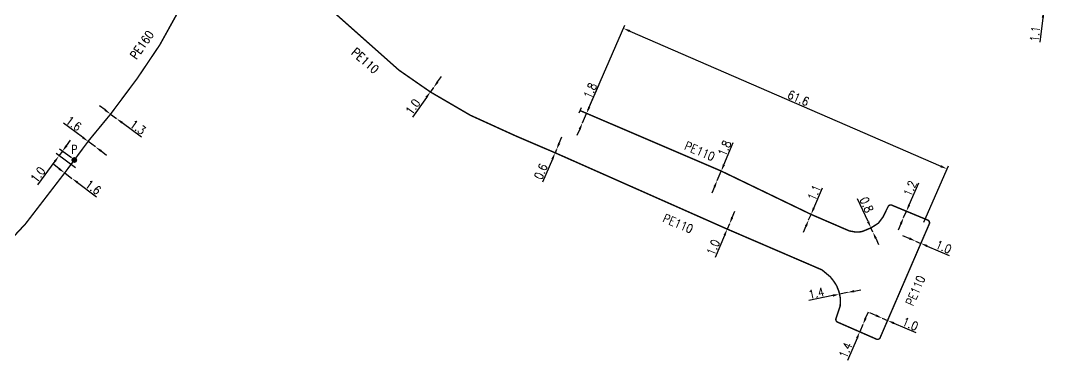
# Model space of a CAD drawing. Header units: millimetres. Extents: x 138998 to 140015, y 127998 to 129006.
# Drawn here: x 139799.9 to 139979.1, y 128691.6 to 128751 of the extents above; entities that cross this region are included whole.
import ezdxf
from ezdxf.enums import TextEntityAlignment as Align

# ---------------------------------------------------------------- set-up
doc = ezdxf.new("R2010")
doc.units = ezdxf.units.MM
doc.header["$PDMODE"] = 34
doc.linetypes.add('L_25_PE', pattern=[2000, 1000, 1000])
doc.layers.get('0').update_dxf_attribs({"linetype": 'CONTINUOUS'})
doc.layers.get('DEFPOINTS').update_dxf_attribs({"linetype": 'CONTINUOUS'})
for name, color, linetype in [('L_150', 1, 'CONTINUOUS'), ('L_300', 7, 'CONTINUOUS'), ('L_340', 7, 'CONTINUOUS')]:
    doc.layers.add(name, color=color, linetype=linetype)
doc.styles.add('G_ROMANS', font='ROMANS.SHX', dxfattribs={"width": 0.75})
doc.styles.get("Standard").update_dxf_attribs({"font": 'romans.shx', "width": 0.85})
doc.dimstyles.get("Standard").update_dxf_attribs({"dimtxt": 1.5, "dimasz": 1.2, "dimexe": 0.625, "dimexo": 0.625, "dimgap": 0.25, "dimtad": 1, "dimdec": 1, "dimzin": 0, "dimdsep": 46, "dimtxsty": 'Standard', "dimcen": -0.5, "dimadec": 0, "dimazin": 0, "dimtfac": 1, "dimtdec": 1, "dimtmove": 0, "dimatfit": 3, "dimfxl": 0, "dimtolj": 1, "dimtzin": 0, "dimarcsym": 0})

# ---------------------------------------------------------------- blocks, each defined once
blk = doc.blocks.new('*D211')
at = {"layer": 'DEFPOINTS', "color": 0, "linetype": 'Continuous', "transparency": 16777216}
for p in [(139815.62, 128734.63), (139816.66, 128733.86), (139816.66, 128733.86)]:
    blk.add_point(p, dxfattribs=at)
at = {"layer": 'L_150', "color": 0, "linetype": 'Continuous', "lineweight": -2, "transparency": 16777216}
for p, q in [((139814.65, 128735.35), (139813.69, 128736.06)), ((139815.62, 128734.63), (139816.66, 128733.86)), ((139817.63, 128733.14), (139820.99, 128730.65))]:
    blk.add_line(p, q, dxfattribs=at)
at = {"layer": 'L_150', "color": 0, "linetype": 'Continuous', "transparency": 16777216}
for points in [[(139814.77, 128735.51), (139814.53, 128735.19), (139815.62, 128734.63)], [(139817.74, 128733.3), (139817.51, 128732.98), (139816.66, 128733.86)]]:
    blk.add_solid(points, dxfattribs=at)
at = {"layer": 'L_150', "color": 0, "linetype": 'Continuous', "transparency": 16777216, "insert": (139820.39, 128732.34), "char_height": 1.5, "attachment_point": 5, "rotation": 323.4264}
blk.add_mtext('\\A1;1.3', dxfattribs=at)
blk = doc.blocks.new('*D212')
at = {"layer": 'DEFPOINTS', "color": 0, "linetype": 'Continuous', "transparency": 16777216}
for p in [(139807.6, 128724.35), (139808.88, 128723.39), (139808.88, 128723.39)]:
    blk.add_point(p, dxfattribs=at)
at = {"layer": 'L_150', "color": 0, "linetype": 'Continuous', "lineweight": -2, "transparency": 16777216}
for p, q in [((139806.64, 128725.08), (139805.68, 128725.8)), ((139807.6, 128724.35), (139808.88, 128723.39)), ((139809.84, 128722.67), (139813.18, 128720.15))]:
    blk.add_line(p, q, dxfattribs=at)
at = {"layer": 'L_150', "color": 0, "linetype": 'Continuous', "transparency": 16777216}
for points in [[(139806.76, 128725.24), (139806.52, 128724.92), (139807.6, 128724.35)], [(139809.96, 128722.83), (139809.72, 128722.51), (139808.88, 128723.39)]]:
    blk.add_solid(points, dxfattribs=at)
at = {"layer": 'L_150', "color": 0, "linetype": 'Continuous', "transparency": 16777216, "insert": (139812.59, 128721.85), "char_height": 1.5, "attachment_point": 5, "rotation": 322.9867}
blk.add_mtext('\\A1;1.6', dxfattribs=at)
blk = doc.blocks.new('L_300_12')
at = {"color": 0, "linetype": 'Continuous', "const_width": 0.497, "flags": 128}
blk.add_lwpolyline([(-0.25, 0, 1), (0.25, 0, 1)], format="xyb", close=True, dxfattribs=at)
at = {"color": 0, "linetype": 'Continuous', "style": 'G_ROMANS', "width": 0.75}
blk.add_text('P', height=1.5, dxfattribs=at).set_placement((0, 1.85), align=Align.MIDDLE)
at = {"color": 0, "linetype": 'Continuous', "width": 0.75, "flags": 3}
for tag, p in [('DEF_LEG', (0, -5)), ('DEF_COUP', (0, -7.5)), ('DEF_TYPE', (0, -10))]:
    blk.add_attdef(tag, text='', height=1.2, dxfattribs=at).set_placement(p, align=Align.MIDDLE)
blk = doc.blocks.new('*D292')
at = {"layer": 'DEFPOINTS', "color": 0, "linetype": 'Continuous', "transparency": 16777216}
for p in [(139811.7, 128729.86), (139812.99, 128728.91), (139812.99, 128728.91)]:
    blk.add_point(p, dxfattribs=at)
at = {"layer": 'L_150', "color": 0, "linetype": 'Continuous', "lineweight": -2, "transparency": 16777216}
for p, q in [((139810.74, 128730.58), (139807.38, 128733.07)), ((139812.99, 128728.91), (139811.7, 128729.86)), ((139813.95, 128728.19), (139814.92, 128727.48))]:
    blk.add_line(p, q, dxfattribs=at)
at = {"layer": 'L_150', "color": 0, "linetype": 'Continuous', "transparency": 16777216}
for points in [[(139810.86, 128730.74), (139810.62, 128730.42), (139811.7, 128729.86)], [(139814.07, 128728.35), (139813.83, 128728.03), (139812.99, 128728.91)]]:
    blk.add_solid(points, dxfattribs=at)
at = {"layer": 'L_150', "color": 0, "linetype": 'Continuous', "transparency": 16777216, "insert": (139809.17, 128732.98), "char_height": 1.5, "attachment_point": 5, "rotation": 323.4264}
blk.add_mtext('\\A1;1.6', dxfattribs=at)
blk = doc.blocks.new('*D293')
at = {"layer": 'DEFPOINTS', "color": 0, "linetype": 'Continuous', "transparency": 16777216}
for p in [(139806.61, 128727.35), (139809.29, 128726.61), (139809.98, 128724.85)]:
    blk.add_point(p, dxfattribs=at)
at = {"layer": 'L_300', "color": 0, "linetype": 'Continuous', "lineweight": -2, "transparency": 16777216}
for p, q in [((139807.92, 128729.11), (139808.64, 128730.08)), ((139807.21, 128728.15), (139806.61, 128727.35)), ((139808.79, 128726.98), (139806.71, 128728.52)), ((139805.9, 128726.38), (139802.84, 128722.26)), ((139809.48, 128725.22), (139806.11, 128727.72))]:
    blk.add_line(p, q, dxfattribs=at)
at = {"layer": 'L_300', "color": 0, "linetype": 'Continuous', "transparency": 16777216}
for points in [[(139807.76, 128729.23), (139808.09, 128728.99), (139807.21, 128728.15)], [(139805.74, 128726.5), (139806.06, 128726.26), (139806.61, 128727.35)]]:
    blk.add_solid(points, dxfattribs=at)
at = {"layer": 'L_300', "color": 0, "linetype": 'Continuous', "transparency": 16777216, "insert": (139802.93, 128724.05), "char_height": 1.5, "attachment_point": 5, "rotation": 53.4276}
blk.add_mtext('\\A1;1.0', dxfattribs=at)
blk = doc.blocks.new('*D305')
at = {"layer": 'DEFPOINTS', "color": 0, "linetype": 'Continuous', "ltscale": 0.1, "transparency": 16777216}
for p in [(139950.4, 128698.97), (139950.4, 128698.97), (139951.32, 128698.58)]:
    blk.add_point(p, dxfattribs=at)
at = {"layer": 'L_150', "color": 0, "linetype": 'Continuous', "lineweight": -2, "ltscale": 0.1, "transparency": 16777216}
for p, q in [((139949.3, 128699.45), (139948.2, 128699.92)), ((139950.4, 128698.97), (139951.32, 128698.58)), ((139952.42, 128698.1), (139956.27, 128696.45))]:
    blk.add_line(p, q, dxfattribs=at)
at = {"layer": 'L_150', "color": 0, "linetype": 'Continuous', "ltscale": 0.1, "transparency": 16777216}
for points in [[(139949.38, 128699.63), (139949.22, 128699.27), (139950.4, 128698.97)], [(139952.5, 128698.29), (139952.34, 128697.92), (139951.32, 128698.58)]]:
    blk.add_solid(points, dxfattribs=at)
at = {"layer": 'L_150', "color": 0, "linetype": 'Continuous', "ltscale": 0.1, "transparency": 16777216, "insert": (139955.29, 128697.96), "char_height": 1.5, "attachment_point": 5, "rotation": 336.6919}
blk.add_mtext('\\A1;1.0', dxfattribs=at)
blk = doc.blocks.new('*D306')
at = {"layer": 'DEFPOINTS', "color": 0, "linetype": 'Continuous', "ltscale": 0.1, "transparency": 16777216}
for p in [(139956.22, 128712.44), (139956.22, 128712.44), (139957.14, 128712.05)]:
    blk.add_point(p, dxfattribs=at)
at = {"layer": 'L_150', "color": 0, "linetype": 'Continuous', "lineweight": -2, "ltscale": 0.1, "transparency": 16777216}
for p, q in [((139955.12, 128712.92), (139954.01, 128713.39)), ((139956.22, 128712.44), (139957.14, 128712.05)), ((139958.24, 128711.57), (139962.09, 128709.91))]:
    blk.add_line(p, q, dxfattribs=at)
at = {"layer": 'L_150', "color": 0, "linetype": 'Continuous', "ltscale": 0.1, "transparency": 16777216}
for points in [[(139955.2, 128713.1), (139955.04, 128712.73), (139956.22, 128712.44)], [(139958.32, 128711.76), (139958.16, 128711.39), (139957.14, 128712.05)]]:
    blk.add_solid(points, dxfattribs=at)
at = {"layer": 'L_150', "color": 0, "linetype": 'Continuous', "ltscale": 0.1, "transparency": 16777216, "insert": (139961.11, 128711.42), "char_height": 1.5, "attachment_point": 5, "rotation": 336.6919}
blk.add_mtext('\\A1;1.0', dxfattribs=at)
blk = doc.blocks.new('*D307')
at = {"layer": 'DEFPOINTS', "color": 0, "linetype": 'Continuous', "ltscale": 0.1, "transparency": 16777216}
for p in [(139947.02, 128697.88), (139947.02, 128697.88), (139946.46, 128696.59)]:
    blk.add_point(p, dxfattribs=at)
at = {"layer": 'L_150', "color": 0, "linetype": 'Continuous', "lineweight": -2, "ltscale": 0.1, "transparency": 16777216}
for p, q in [((139947.49, 128698.98), (139947.97, 128700.08)), ((139947.02, 128697.88), (139946.46, 128696.59)), ((139945.99, 128695.49), (139944.31, 128691.59))]:
    blk.add_line(p, q, dxfattribs=at)
at = {"layer": 'L_150', "color": 0, "linetype": 'Continuous', "ltscale": 0.1, "transparency": 16777216}
for points in [[(139947.31, 128699.06), (139947.68, 128698.9), (139947.02, 128697.88)], [(139945.81, 128695.57), (139946.17, 128695.41), (139946.46, 128696.59)]]:
    blk.add_solid(points, dxfattribs=at)
at = {"layer": 'L_150', "color": 0, "linetype": 'Continuous', "ltscale": 0.1, "transparency": 16777216, "insert": (139943.99, 128693.38), "char_height": 1.5, "attachment_point": 5, "rotation": 66.6919}
blk.add_mtext('\\A1;1.4', dxfattribs=at)
blk = doc.blocks.new('*D308')
at = {"layer": 'DEFPOINTS', "color": 0, "linetype": 'Continuous', "ltscale": 0.1, "transparency": 16777216}
for p in [(139954.61, 128717.66), (139954.13, 128716.56), (139954.13, 128716.56)]:
    blk.add_point(p, dxfattribs=at)
at = {"layer": 'L_150', "color": 0, "linetype": 'Continuous', "lineweight": -2, "ltscale": 0.1, "transparency": 16777216}
for p, q in [((139955.09, 128718.76), (139956.77, 128722.6)), ((139954.13, 128716.56), (139954.61, 128717.66)), ((139953.64, 128715.46), (139953.16, 128714.36))]:
    blk.add_line(p, q, dxfattribs=at)
at = {"layer": 'L_150', "color": 0, "linetype": 'Continuous', "ltscale": 0.1, "transparency": 16777216}
for points in [[(139954.91, 128718.84), (139955.27, 128718.68), (139954.61, 128717.66)], [(139953.46, 128715.54), (139953.83, 128715.38), (139954.13, 128716.56)]]:
    blk.add_solid(points, dxfattribs=at)
at = {"layer": 'L_150', "color": 0, "linetype": 'Continuous', "ltscale": 0.1, "transparency": 16777216, "insert": (139955.25, 128721.63), "char_height": 1.5, "attachment_point": 5, "rotation": 66.3598}
blk.add_mtext('\\A1;1.2', dxfattribs=at)
blk = doc.blocks.new('*D309')
at = {"layer": 'DEFPOINTS', "color": 0, "linetype": 'Continuous', "ltscale": 0.1, "transparency": 16777216}
for p in [(139922.27, 128724.68), (139921.56, 128723.03), (139921.56, 128723.03)]:
    blk.add_point(p, dxfattribs=at)
at = {"layer": 'L_150', "color": 0, "linetype": 'Continuous', "lineweight": -2, "ltscale": 0.1, "transparency": 16777216}
for p, q in [((139922.73, 128725.79), (139924.37, 128729.65)), ((139921.56, 128723.03), (139922.27, 128724.68)), ((139921.1, 128721.92), (139920.63, 128720.82))]:
    blk.add_line(p, q, dxfattribs=at)
at = {"layer": 'L_150', "color": 0, "linetype": 'Continuous', "ltscale": 0.1, "transparency": 16777216}
for points in [[(139922.55, 128725.87), (139922.92, 128725.71), (139922.27, 128724.68)], [(139920.91, 128722), (139921.28, 128721.84), (139921.56, 128723.03)]]:
    blk.add_solid(points, dxfattribs=at)
at = {"layer": 'L_150', "color": 0, "linetype": 'Continuous', "ltscale": 0.1, "transparency": 16777216, "insert": (139922.86, 128728.66), "char_height": 1.5, "attachment_point": 5, "rotation": 67.0391}
blk.add_mtext('\\A1;1.8', dxfattribs=at)
blk = doc.blocks.new('*D310')
at = {"layer": 'DEFPOINTS', "color": 0, "linetype": 'Continuous', "ltscale": 0.1, "transparency": 16777216}
for p in [(139937.96, 128717.11), (139937.54, 128716.14), (139937.54, 128716.14)]:
    blk.add_point(p, dxfattribs=at)
at = {"layer": 'L_150', "color": 0, "linetype": 'Continuous', "lineweight": -2, "ltscale": 0.1, "transparency": 16777216}
for p, q in [((139938.43, 128718.21), (139939.95, 128721.72)), ((139937.54, 128716.14), (139937.96, 128717.11)), ((139937.07, 128715.04), (139936.59, 128713.94))]:
    blk.add_line(p, q, dxfattribs=at)
at = {"layer": 'L_150', "color": 0, "linetype": 'Continuous', "ltscale": 0.1, "transparency": 16777216}
for points in [[(139938.25, 128718.29), (139938.62, 128718.13), (139937.96, 128717.11)], [(139936.89, 128715.12), (139937.25, 128714.96), (139937.54, 128716.14)]]:
    blk.add_solid(points, dxfattribs=at)
at = {"layer": 'L_150', "color": 0, "linetype": 'Continuous', "ltscale": 0.1, "transparency": 16777216, "insert": (139938.51, 128720.91), "char_height": 1.5, "attachment_point": 5, "rotation": 66.6775}
blk.add_mtext('\\A1;1.1', dxfattribs=at)
blk = doc.blocks.new('*D311')
at = {"layer": 'DEFPOINTS', "color": 0, "linetype": 'Continuous', "transparency": 16777216}
for p in [(139898.75, 128734.76), (139898.04, 128733.11), (139898.04, 128733.11)]:
    blk.add_point(p, dxfattribs=at)
at = {"layer": 'L_340', "color": 0, "linetype": 'Continuous', "lineweight": -2, "transparency": 16777216}
for p, q in [((139899.23, 128735.86), (139900.9, 128739.7)), ((139898.04, 128733.11), (139898.75, 128734.76)), ((139897.56, 128732.01), (139897.08, 128730.91))]:
    blk.add_line(p, q, dxfattribs=at)
at = {"layer": 'L_340', "color": 0, "linetype": 'Continuous', "transparency": 16777216}
for points in [[(139899.05, 128735.94), (139899.41, 128735.78), (139898.75, 128734.76)], [(139897.37, 128732.09), (139897.74, 128731.93), (139898.04, 128733.11)]]:
    blk.add_solid(points, dxfattribs=at)
at = {"layer": 'L_340', "color": 0, "linetype": 'Continuous', "transparency": 16777216, "insert": (139899.39, 128738.73), "char_height": 1.5, "attachment_point": 5, "rotation": 66.5095}
blk.add_mtext('\\A1;1.8', dxfattribs=at)
blk = doc.blocks.new('*D312')
at = {"layer": 'DEFPOINTS', "color": 0, "linetype": 'Continuous', "transparency": 16777216}
for p in [(139898.75, 128734.76), (139961.7, 128725.05), (139957.42, 128715.2)]:
    blk.add_point(p, dxfattribs=at)
at = {"layer": 'L_340', "color": 0, "linetype": 'Continuous', "lineweight": -2, "transparency": 16777216}
for p, q in [((139899, 128735.33), (139905.45, 128750.17)), ((139906.3, 128749.12), (139960.6, 128725.52)), ((139957.66, 128715.77), (139961.95, 128725.62))]:
    blk.add_line(p, q, dxfattribs=at)
at = {"layer": 'L_340', "color": 0, "linetype": 'Continuous', "transparency": 16777216}
for points in [[(139906.38, 128749.31), (139906.22, 128748.94), (139905.2, 128749.6)], [(139960.68, 128725.71), (139960.52, 128725.34), (139961.7, 128725.05)]]:
    blk.add_solid(points, dxfattribs=at)
at = {"layer": 'L_340', "color": 0, "linetype": 'Continuous', "transparency": 16777216, "insert": (139935.74, 128737.42), "char_height": 1.5, "attachment_point": 5, "rotation": 336.5095}
blk.add_mtext('\\A1;61.6', dxfattribs=at)
blk = doc.blocks.new('L_340_07')
at = {"color": 0, "linetype": 'Continuous', "const_width": 0.25, "flags": 128}
blk.add_lwpolyline([(0, 0), (1.25, 0)], dxfattribs=at)
at = {"color": 0, "linetype": 'Continuous', "flags": 128}
blk.add_lwpolyline([(1.25, -0.5), (1.25, 0.5)], dxfattribs=at)
at = {"color": 0, "linetype": 'Continuous', "style": 'G_ROMANS', "width": 0.75, "flags": 3}
for tag, p in [('DEF_LEG', (0.72, -3.47)), ('DEF_COUP', (0.72, -5.97)), ('DEF_TYPE', (0.72, -8.47))]:
    blk.add_attdef(tag, text='', height=1.2, dxfattribs=at).set_placement(p, align=Align.MIDDLE)
blk = doc.blocks.new('*D313')
at = {"layer": 'DEFPOINTS', "color": 0, "linetype": 'Continuous', "ltscale": 0.1, "transparency": 16777216}
for p in [(139948.42, 128714.75), (139948.75, 128714.02), (139948.75, 128714.02)]:
    blk.add_point(p, dxfattribs=at)
at = {"layer": 'L_150', "color": 0, "linetype": 'Continuous', "lineweight": -2, "ltscale": 0.1, "transparency": 16777216}
for p, q in [((139947.92, 128715.84), (139946.09, 128719.81)), ((139948.75, 128714.02), (139948.42, 128714.75)), ((139949.26, 128712.93), (139949.76, 128711.84))]:
    blk.add_line(p, q, dxfattribs=at)
at = {"layer": 'L_150', "color": 0, "linetype": 'Continuous', "ltscale": 0.1, "transparency": 16777216}
for points in [[(139948.1, 128715.92), (139947.73, 128715.76), (139948.42, 128714.75)], [(139949.44, 128713.02), (139949.07, 128712.85), (139948.75, 128714.02)]]:
    blk.add_solid(points, dxfattribs=at)
at = {"layer": 'L_150', "color": 0, "linetype": 'Continuous', "ltscale": 0.1, "transparency": 16777216, "insert": (139947.66, 128718.79), "char_height": 1.5, "attachment_point": 5, "rotation": 294.7562}
blk.add_mtext('\\A1;0.8', dxfattribs=at)
blk = doc.blocks.new('*D314')
at = {"layer": 'DEFPOINTS', "color": 0, "linetype": 'Continuous', "ltscale": 0.1, "transparency": 16777216}
for p in [(139942.93, 128703.17), (139944.3, 128703.45), (139944.3, 128703.45)]:
    blk.add_point(p, dxfattribs=at)
at = {"layer": 'L_150', "color": 0, "linetype": 'Continuous', "lineweight": -2, "ltscale": 0.1, "transparency": 16777216}
for p, q in [((139941.75, 128702.93), (139937.59, 128702.06)), ((139944.3, 128703.45), (139942.93, 128703.17)), ((139945.47, 128703.69), (139946.65, 128703.94))]:
    blk.add_line(p, q, dxfattribs=at)
at = {"layer": 'L_150', "color": 0, "linetype": 'Continuous', "ltscale": 0.1, "transparency": 16777216}
for points in [[(139941.71, 128703.12), (139941.79, 128702.73), (139942.93, 128703.17)], [(139945.43, 128703.89), (139945.51, 128703.5), (139944.3, 128703.45)]]:
    blk.add_solid(points, dxfattribs=at)
at = {"layer": 'L_150', "color": 0, "linetype": 'Continuous', "ltscale": 0.1, "transparency": 16777216, "insert": (139938.88, 128703.35), "char_height": 1.5, "attachment_point": 5, "rotation": 11.6794}
blk.add_mtext('\\A1;1.4', dxfattribs=at)
blk = doc.blocks.new('*D315')
at = {"layer": 'DEFPOINTS', "color": 0, "linetype": 'Continuous', "ltscale": 0.1, "transparency": 16777216}
for p in [(139872.02, 128739.27), (139872.02, 128739.27), (139871.47, 128738.5)]:
    blk.add_point(p, dxfattribs=at)
at = {"layer": 'L_150', "color": 0, "linetype": 'Continuous', "lineweight": -2, "ltscale": 0.1, "transparency": 16777216}
for p, q in [((139872.72, 128740.24), (139873.42, 128741.22)), ((139872.02, 128739.27), (139871.47, 128738.5)), ((139870.77, 128737.52), (139868.33, 128734.11))]:
    blk.add_line(p, q, dxfattribs=at)
at = {"layer": 'L_150', "color": 0, "linetype": 'Continuous', "ltscale": 0.1, "transparency": 16777216}
for points in [[(139872.56, 128740.36), (139872.88, 128740.13), (139872.02, 128739.27)], [(139870.61, 128737.64), (139870.93, 128737.4), (139871.47, 128738.5)]]:
    blk.add_solid(points, dxfattribs=at)
at = {"layer": 'L_150', "color": 0, "linetype": 'Continuous', "ltscale": 0.1, "transparency": 16777216, "insert": (139868.39, 128735.91), "char_height": 1.5, "attachment_point": 5, "rotation": 54.412}
blk.add_mtext('\\A1;1.0', dxfattribs=at)
blk = doc.blocks.new('*D316')
at = {"layer": 'DEFPOINTS', "color": 0, "linetype": 'Continuous', "ltscale": 0.1, "transparency": 16777216}
for p in [(139893.26, 128727.87), (139893.49, 128728.42), (139893.49, 128728.42)]:
    blk.add_point(p, dxfattribs=at)
at = {"layer": 'L_150', "color": 0, "linetype": 'Continuous', "lineweight": -2, "ltscale": 0.1, "transparency": 16777216}
for p, q in [((139893.97, 128729.53), (139894.44, 128730.63)), ((139893.49, 128728.42), (139893.26, 128727.87)), ((139892.79, 128726.77), (139891.07, 128722.75))]:
    blk.add_line(p, q, dxfattribs=at)
at = {"layer": 'L_150', "color": 0, "linetype": 'Continuous', "ltscale": 0.1, "transparency": 16777216}
for points in [[(139893.78, 128729.61), (139894.15, 128729.45), (139893.49, 128728.42)], [(139892.6, 128726.85), (139892.97, 128726.69), (139893.26, 128727.87)]]:
    blk.add_solid(points, dxfattribs=at)
at = {"layer": 'L_150', "color": 0, "linetype": 'Continuous', "ltscale": 0.1, "transparency": 16777216, "insert": (139890.77, 128724.6), "char_height": 1.5, "attachment_point": 5, "rotation": 66.8442}
blk.add_mtext('\\A1;0.6', dxfattribs=at)
blk = doc.blocks.new('*D317')
at = {"layer": 'DEFPOINTS', "color": 0, "linetype": 'Continuous', "ltscale": 0.1, "transparency": 16777216}
for p in [(139923.71, 128715.46), (139923.71, 128715.46), (139923.32, 128714.54)]:
    blk.add_point(p, dxfattribs=at)
at = {"layer": 'L_150', "color": 0, "linetype": 'Continuous', "lineweight": -2, "ltscale": 0.1, "transparency": 16777216}
for p, q in [((139924.19, 128716.56), (139924.66, 128717.67)), ((139923.71, 128715.46), (139923.32, 128714.54)), ((139922.85, 128713.44), (139921.2, 128709.59))]:
    blk.add_line(p, q, dxfattribs=at)
at = {"layer": 'L_150', "color": 0, "linetype": 'Continuous', "ltscale": 0.1, "transparency": 16777216}
for points in [[(139924, 128716.64), (139924.37, 128716.48), (139923.71, 128715.46)], [(139922.66, 128713.52), (139923.03, 128713.36), (139923.32, 128714.54)]]:
    blk.add_solid(points, dxfattribs=at)
at = {"layer": 'L_150', "color": 0, "linetype": 'Continuous', "ltscale": 0.1, "transparency": 16777216, "insert": (139920.87, 128711.35), "char_height": 1.5, "attachment_point": 5, "rotation": 66.8282}
blk.add_mtext('\\A1;1.0', dxfattribs=at)
blk = doc.blocks.new('*D328')
at = {"layer": 'DEFPOINTS', "color": 0, "linetype": 'Continuous', "ltscale": 0.1, "transparency": 16777216}
for p in [(139978.73, 128753.71), (139978.73, 128753.71), (139978.6, 128752.66)]:
    blk.add_point(p, dxfattribs=at)
at = {"layer": 'L_150', "color": 0, "linetype": 'Continuous', "lineweight": -2, "ltscale": 0.1, "transparency": 16777216}
for p, q in [((139978.88, 128754.9), (139979.03, 128756.09)), ((139978.73, 128753.71), (139978.6, 128752.66)), ((139978.45, 128751.47), (139977.91, 128747.18))]:
    blk.add_line(p, q, dxfattribs=at)
at = {"layer": 'L_150', "color": 0, "linetype": 'Continuous', "ltscale": 0.1, "transparency": 16777216}
for points in [[(139978.68, 128754.92), (139979.08, 128754.87), (139978.73, 128753.71)], [(139978.25, 128751.5), (139978.65, 128751.45), (139978.6, 128752.66)]]:
    blk.add_solid(points, dxfattribs=at)
at = {"layer": 'L_150', "color": 0, "linetype": 'Continuous', "ltscale": 0.1, "transparency": 16777216, "insert": (139977.08, 128748.61), "char_height": 1.5, "attachment_point": 5, "rotation": 82.8265}
blk.add_mtext('\\A1;1.1', dxfattribs=at)

msp = doc.modelspace()

# ---------------------------------------------------------------- linework, layer by layer
at = {"layer": 'L_150', "linetype": 'L_25_PE', "flags": 128}
msp.add_lwpolyline([(139887.91, 129000, 0.25, 0.25, 0), (139878.17, 128961.27, 0.25, 0.25, 0), (139865.53, 128910.99, 0.25, 0.25, 0), (139853.76, 128864.46, 0.25, 0.25, 0), (139852.52, 128859.55, 0.25, 0.25, 0.01251), (139847, 128835.15, 0.25, 0.25, 0), (139842.79, 128814.12, 0.25, 0.25, 0), (139840.16, 128800.96, 0.25, 0.25, 0), (139838.09, 128790.59, 0.25, 0.25, 0), (139834.8, 128774.15, 0.25, 0.25, 0), (139834.49, 128772.61, 0.25, 0.25, -0.107513), (139820.29, 128740.89, 0.25, 0.25, 0), (139820.29, 128740.89, 0.25, 0.25, 0), (139815.62, 128734.63, 0.25, 0.25, 0), (139811.81, 128730.01, 0.25, 0.25, 0), (139807.6, 128724.35, 0.25, 0.25, 0), (139807.6, 128724.35, 0.25, 0.25, -0.071533), (139784.63, 128699.74, 0.25, 0.25, 0), (139784.63, 128699.74, 0.25, 0.25, 0), (139784.63, 128699.74, 0.25, 0.25, -0.004923), (139779.16, 128695.43, 0, 0, 0)], format="xyseb", dxfattribs=at)
at = {"layer": 'L_150', "linetype": 'L_25_PE', "ltscale": 0.1, "const_width": 0.25, "flags": 128}
msp.add_lwpolyline([(139898.75, 128734.76), (139922.27, 128724.68), (139937.96, 128717.11), (139944.6, 128714.24, 0.056589), (139944.71, 128714.21), (139945.76, 128714.02), (139946.58, 128714.06), (139946.92, 128714.13), (139948.42, 128714.75), (139949.17, 128715.22), (139949.73, 128715.59), (139950.53, 128716.66), (139951.42, 128718.48, -0.39634), (139952.06, 128718.72), (139954.61, 128717.66), (139958.35, 128716.11, -0.418704), (139958.61, 128715.45), (139957.14, 128712.05), (139951.32, 128698.58), (139950.03, 128695.58, -0.41591), (139949.37, 128695.32), (139946.46, 128696.59), (139942.58, 128698.29, -0.388169), (139942.31, 128698.91), (139943.04, 128701.11), (139943.09, 128702.39), (139942.93, 128703.17), (139942.83, 128703.63), (139942.42, 128704.66), (139941.94, 128705.4), (139941.33, 128706.19), (139939.91, 128707.38, 0.072605), (139939.78, 128707.45), (139923.32, 128714.54), (139893.26, 128727.87), (139886.46, 128730.78), (139878.45, 128734.43), (139871.47, 128738.5), (139865.98, 128742.31), (139847.63, 128758.62), (139847.21, 128759, -0.415146), (139847.18, 128759.71), (139849.58, 128762.34), (139852.06, 128765.03, 0.413398), (139852.03, 128765.74), (139851.02, 128766.66), (139846.4, 128771.19), (139845.26, 128772.31, -0.107403), (139845.14, 128772.49), (139844.88, 128773.16), (139844.69, 128775, -0.076235), (139844.69, 128775.15), (139845.47, 128779.01), (139848.08, 128792.06), (139851.53, 128810.66), (139858.87, 128846.71), (139864.32, 128869.05), (139864.67, 128870.42, -0.074591), (139864.72, 128870.56), (139865.46, 128871.76), (139866.04, 128872.47), (139866.57, 128873.09), (139867.21, 128873.62), (139867.78, 128873.91), (139868.71, 128874.11), (139869.31, 128874.1), (139869.97, 128873.96), (139871.7, 128872.78, 0.379204), (139872.35, 128872.87), (139874.83, 128875.7), (139877.44, 128878.67)], format="xyb", dxfattribs=at)

# ---------------------------------------------------------------- block references
at = {"layer": 'L_300'}
for p in [(139809.28, 128726.61), (139809.29, 128726.61)]:
    msp.add_blockref('L_300_12', p, dxfattribs=at)
at = {"layer": 'L_340', "rotation": 156.8441517754835}
msp.add_blockref('L_340_07', (139898.75, 128734.76), dxfattribs=at)

# ---------------------------------------------------------------- texts
at = {"layer": 'L_150', "linetype": 'Continuous', "width": 0.85}
msp.add_text('PE160', height=1.5, rotation=54.9252, dxfattribs=at).set_placement((139821.09, 128746.72), align=Align.MIDDLE)
at = {"layer": 'L_150', "linetype": 'Continuous', "ltscale": 0.1, "width": 0.85}
for rotation, p in [(318.3771, (139857.55, 128745.21)), (337.0391, (139915.71, 128728.52)), (337.0391, (139911.91, 128715.88)), (66.6449, (139955.79, 128700.98))]:
    msp.add_text('PE110', height=1.5, rotation=rotation, dxfattribs=at).set_placement(p)

# ---------------------------------------------------------------- dimensions: what is measured, and where the dimension line sits
at = {"layer": 'L_150', "linetype": 'Continuous', "ltscale": 0.1}
for base, p1, p2, angle, picture, middle in [((139978.7278, 128753.7063), (139978.5966, 128752.6645), (139978.7278, 128753.7063), 262.8265, '*D328', (139978.0706, 128748.4848)), ((139872.02, 128739.27), (139871.47, 128738.5), (139872.02, 128739.27), 234.412, '*D315', (139869.2, 128735.33)), ((139893.49, 128728.42), (139893.26, 128727.87), (139893.49, 128728.42), 246.8442, '*D316', (139891.69, 128724.21)), ((139921.56, 128723.03), (139922.27, 128724.68), (139921.56, 128723.03), 67.0391, '*D309', (139923.79, 128728.27)), ((139937.5438, 128716.1416), (139937.9595, 128717.1058), (139937.5438, 128716.1416), 66.6775, '*D310', (139939.4293, 128720.515)), ((139954.13, 128716.56), (139954.61, 128717.66), (139954.13, 128716.56), 66.3598, '*D308', (139956.17, 128721.23)), ((139948.75, 128714.02), (139948.42, 128714.75), (139948.75, 128714.02), 114.7562, '*D313', (139946.75, 128718.37)), ((139923.71, 128715.46), (139923.32, 128714.54), (139923.71, 128715.46), 246.8282, '*D317', (139921.79, 128710.96)), ((139956.22, 128712.44), (139957.14, 128712.05), (139956.22, 128712.44), 336.6919, '*D306', (139960.71, 128710.51)), ((139944.3, 128703.45), (139942.93, 128703.17), (139944.3, 128703.45), 191.6794, '*D314', (139939.08, 128702.37)), ((139947.02, 128697.88), (139946.46, 128696.59), (139947.02, 128697.88), 246.6919, '*D307', (139944.91, 128692.99)), ((139950.4, 128698.97), (139951.32, 128698.58), (139950.4, 128698.97), 336.6919, '*D305', (139954.9, 128697.04))]:
    dim = msp.add_linear_dim(base=base, p1=p1, p2=p2, angle=angle, dimstyle='Standard', dxfattribs=at)
    dim.commit()
    dim.dimension.update_dxf_attribs({"geometry": picture, "text_midpoint": middle, "dimtype": 160})
at = {"layer": 'L_150', "linetype": 'Continuous'}
for base, p1, p2, angle, picture, middle in [((139816.66, 128733.86), (139815.62, 128734.63), (139816.66, 128733.86), 143.4264, '*D211', (139819.79, 128731.54)), ((139812.99, 128728.91), (139811.7, 128729.86), (139812.99, 128728.91), 143.4264, '*D292', (139808.58, 128732.18)), ((139808.88, 128723.39), (139807.6, 128724.35), (139808.88, 128723.39), 142.9867, '*D212', (139811.99, 128721.05))]:
    dim = msp.add_linear_dim(base=base, p1=p1, p2=p2, angle=angle, dimstyle='Standard', dxfattribs=at)
    dim.commit()
    dim.dimension.update_dxf_attribs({"geometry": picture, "text_midpoint": middle, "dimtype": 160})
at = {"layer": 'L_300', "linetype": 'Continuous'}
dim = msp.add_linear_dim(base=(139806.61, 128727.35), p1=(139809.29, 128726.61), p2=(139809.98, 128724.85), angle=53.4276, dimstyle='Standard', dxfattribs=at)
dim.commit()
dim.dimension.update_dxf_attribs({"geometry": '*D293', "text_midpoint": (139803.73, 128723.46), "dimtype": 160})
at = {"layer": 'L_340', "linetype": 'Continuous'}
for base, p2, angle, picture, middle in [((139961.7, 128725.05), (139957.42, 128715.2), 156.5095, '*D312', (139935.34, 128736.5)), ((139898.04, 128733.11), (139898.04, 128733.11), 66.5095, '*D311', (139900.31, 128738.33))]:
    dim = msp.add_linear_dim(base=base, p1=(139898.75, 128734.76), p2=p2, angle=angle, dimstyle='Standard', dxfattribs=at)
    dim.commit()
    dim.dimension.update_dxf_attribs({"geometry": picture, "text_midpoint": middle, "dimtype": 160})

doc.saveas('drawing.dxf')
